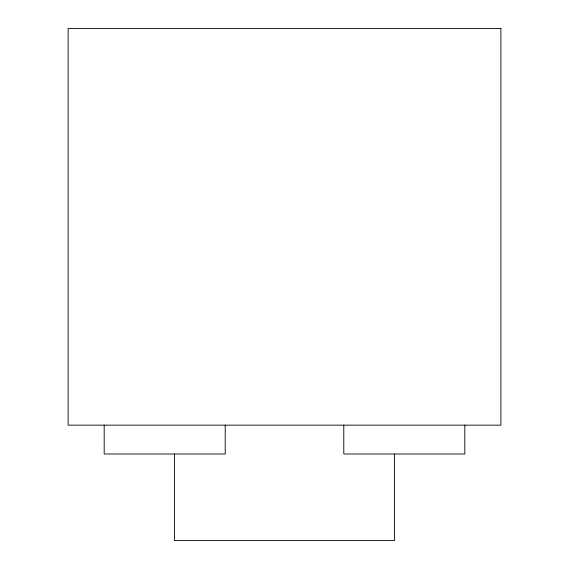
<?xml version="1.0" encoding="UTF-8"?>
<svg xmlns="http://www.w3.org/2000/svg" width="569" height="569" viewBox="0 0 569 569"><rect width="100%" height="100%" fill="white"/><g stroke="black" fill="none" stroke-linecap="round" stroke-linejoin="round"><path stroke-width="0.85" d="M464.816 425.15L464.816 453.998L343.79 453.998L343.79 425.15M394.495 453.998L394.495 540.55L174.505 540.55L174.505 453.998M225.21 425.15L225.21 453.998L104.184 453.998L104.184 425.15M500.884 28.45L68.116 28.45L68.116 425.15L500.884 425.15L500.884 28.45"/></g></svg>
